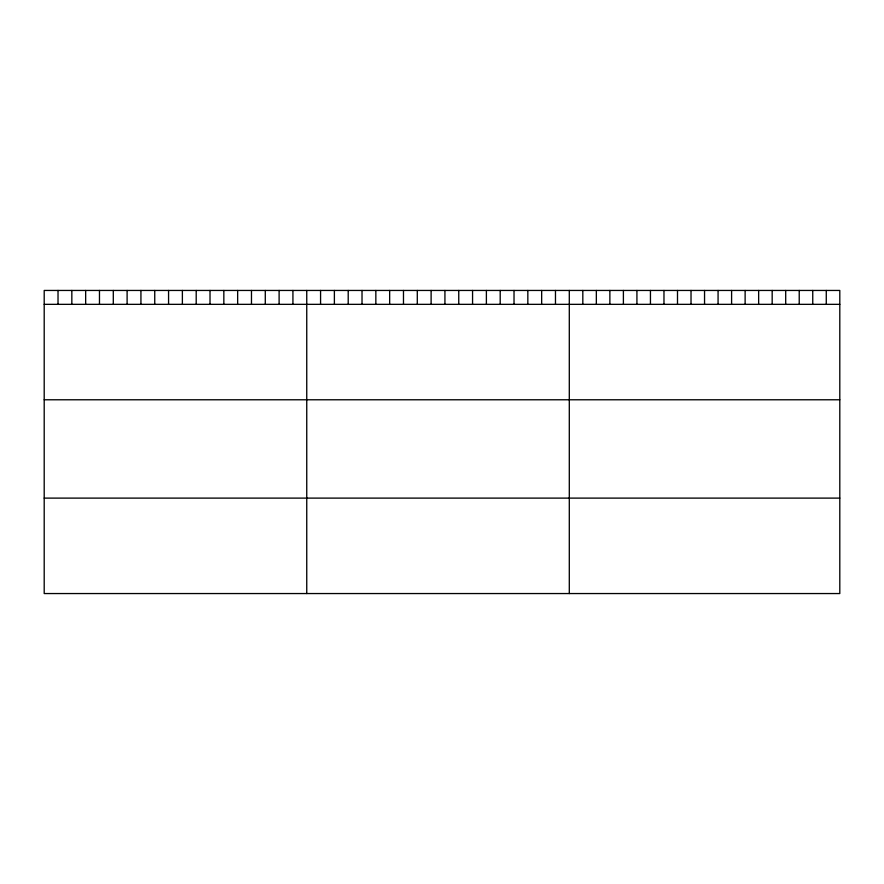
<?xml version="1.0" encoding="UTF-8"?>
<svg xmlns="http://www.w3.org/2000/svg" width="884" height="884" viewBox="0 0 884 884"><rect width="100%" height="100%" fill="white"/><g stroke="black" fill="none" stroke-linecap="round" stroke-linejoin="round"><path stroke-width="1.33" d="M839.8 304.339L839.8 593.551L44.2 593.551L44.2 290.449L839.8 290.449L839.8 304.339L44.2 304.339M44.2 399.778L839.8 399.778M44.2 498.112L839.8 498.112M826.275 290.449L826.275 304.339M812.75 290.449L812.75 304.339M799.224 290.449L799.224 304.339M785.699 290.449L785.699 304.339M772.174 290.449L772.174 304.339M758.649 290.449L758.649 304.339M745.124 290.449L745.124 304.339M731.598 290.449L731.598 304.339M718.073 290.449L718.073 304.339M704.548 290.449L704.548 304.339M691.023 290.449L691.023 304.339M677.498 290.449L677.498 304.339M663.972 290.449L663.972 304.339M650.447 290.449L650.447 304.339M636.922 290.449L636.922 304.339M623.397 290.449L623.397 304.339M609.872 290.449L609.872 304.339M596.346 290.449L596.346 304.339M582.821 290.449L582.821 304.339M569.296 290.449L569.296 593.551M555.472 290.449L555.472 304.339M541.66 290.449L541.66 304.339M527.836 290.449L527.836 304.339M514.024 290.449L514.024 304.339M500.2 290.449L500.2 304.339M486.388 290.449L486.388 304.339M472.564 290.449L472.564 304.339M458.752 290.449L458.752 304.339M444.928 290.449L444.928 304.339M431.116 290.449L431.116 304.339M417.292 290.449L417.292 304.339M403.48 290.449L403.48 304.339M389.656 290.449L389.656 304.339M375.844 290.449L375.844 304.339M362.02 290.449L362.02 304.339M348.208 290.449L348.208 304.339M334.384 290.449L334.384 304.339M320.572 290.449L320.572 304.339M306.748 290.449L306.748 593.551M292.924 290.449L292.924 304.339M279.112 290.449L279.112 304.339M265.288 290.449L265.288 304.339M251.476 290.449L251.476 304.339M237.652 290.449L237.652 304.339M223.84 290.449L223.84 304.339M210.016 290.449L210.016 304.339M196.204 290.449L196.204 304.339M182.38 290.449L182.38 304.339M168.568 290.449L168.568 304.339M154.744 290.449L154.744 304.339M140.932 290.449L140.932 304.339M127.108 290.449L127.108 304.339M113.296 290.449L113.296 304.339M99.472 290.449L99.472 304.339M85.66 290.449L85.66 304.339M71.836 290.449L71.836 304.339M58.024 290.449L58.024 304.339"/></g></svg>
